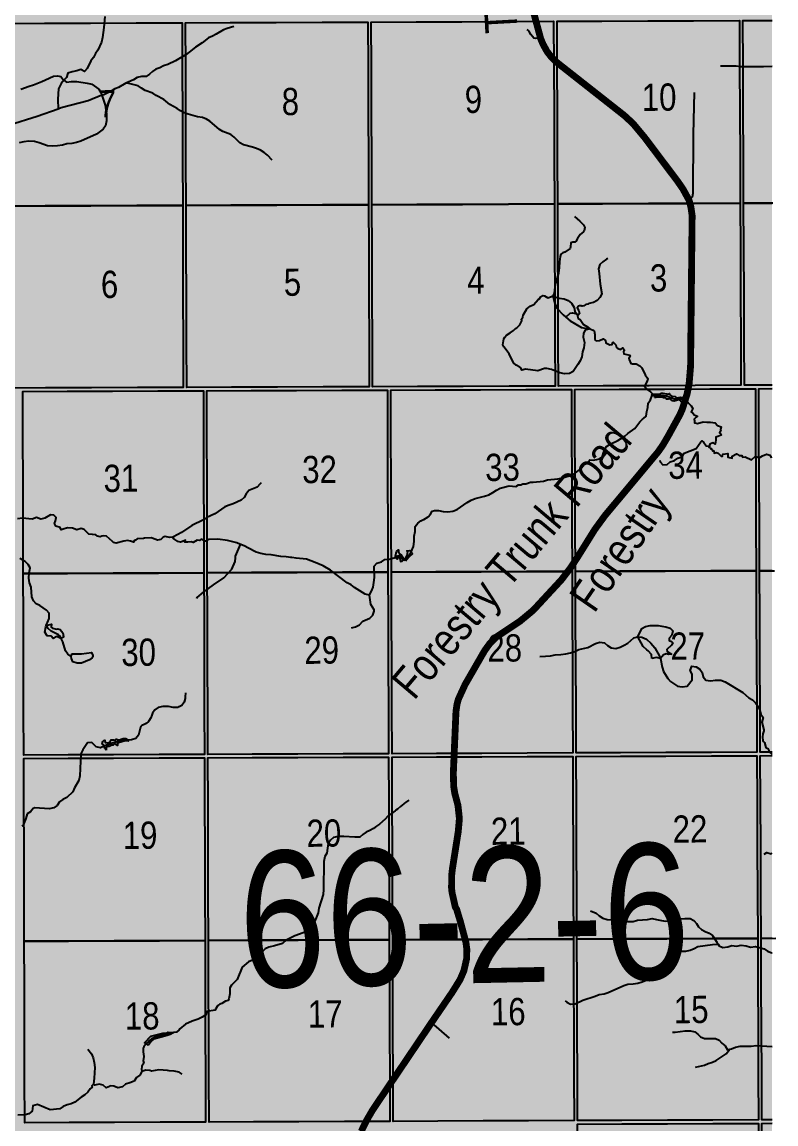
# Model space of a CAD drawing. Extents: x 399452 to 415540, y 6060435 to 6067869.
# Drawn here: x 410560.4 to 410781.2, y 6062870.9 to 6063193.7 of the extents above; entities that cross this region are included whole.
import ezdxf
from ezdxf.enums import TextEntityAlignment as Align

# ---------------------------------------------------------------- set-up
doc = ezdxf.new("R2010")
doc.units = 0
doc.header["$LTSCALE"] = 5
doc.linetypes.add('DASHED2', pattern=[9.525, 6.35, -3.175])
for name, color, linetype in [('33', 20, 'Continuous'), ('Quarters', 8, 'Continuous'), ('RoadSeg', 57, 'DASHED2'), ('ROUTE-MAP-ROUTE', 90, 'Continuous'), ('T-WATER', 160, 'Continuous')]:
    doc.layers.add(name, color=color, linetype=linetype)
doc.layers.add('ROUTE-MAP-BACKGROUND-H', color=7, linetype='Continuous', true_color=0xf0ebff)
doc.styles.add('120', font='ARIALN.TTF', dxfattribs={"height": 13})
doc.styles.add('80', font='ARIALN.TTF', dxfattribs={"height": 10})

msp = doc.modelspace()

# ---------------------------------------------------------------- hatches: boundary and pattern name
at = {"layer": 'ROUTE-MAP-BACKGROUND-H'}
h = msp.add_hatch(color=256, dxfattribs=at)
h.dxf.hatch_style = 1
h.paths.add_polyline_path([(410779.995, 6062481.762), (410779.995, 6063736.327), (409587.427, 6063736.085), (409587.427, 6062481.762)])

# ---------------------------------------------------------------- linework, layer by layer
at = {"layer": 'Quarters', "flags": 128}
for points in [[(410716.26, 6063140.365), (410702.822, 6063140.313), (410689.383, 6063140.26), (410675.944, 6063140.208), (410662.84, 6063140.158), (410662.793, 6063153.536), (410662.745, 6063166.914), (410662.698, 6063180.291), (410662.651, 6063193.669), (410675.75, 6063193.72), (410689.184, 6063193.772), (410702.618, 6063193.824), (410716.052, 6063193.876), (410716.104, 6063180.498), (410716.156, 6063167.12), (410716.208, 6063153.743)], [(410770.684, 6063140.576), (410757.245, 6063140.524), (410743.807, 6063140.472), (410730.368, 6063140.42), (410717.264, 6063140.369), (410717.212, 6063153.746), (410717.16, 6063167.124), (410717.108, 6063180.502), (410717.056, 6063193.88), (410730.155, 6063193.931), (410743.589, 6063193.983), (410757.023, 6063194.035), (410770.457, 6063194.087), (410770.514, 6063180.709), (410770.57, 6063167.331), (410770.627, 6063153.954)], [(410607.412, 6063139.946), (410593.973, 6063139.895), (410580.535, 6063139.843), (410567.096, 6063139.792), (410553.991, 6063139.742), (410553.954, 6063153.12), (410553.917, 6063166.499), (410553.88, 6063179.877), (410553.842, 6063193.255), (410566.942, 6063193.305), (410580.376, 6063193.356), (410593.81, 6063193.407), (410607.244, 6063193.458), (410607.286, 6063180.08), (410607.328, 6063166.702), (410607.37, 6063153.324)], [(410661.836, 6063140.154), (410648.398, 6063140.103), (410634.959, 6063140.051), (410621.52, 6063140), (410608.416, 6063139.95), (410608.373, 6063153.328), (410608.331, 6063166.706), (410608.289, 6063180.084), (410608.247, 6063193.462), (410621.346, 6063193.512), (410634.78, 6063193.563), (410648.214, 6063193.614), (410661.648, 6063193.666), (410661.695, 6063180.288), (410661.742, 6063166.91), (410661.789, 6063153.532)], [(410607.412, 6063139.946), (410607.455, 6063126.568), (410607.497, 6063113.19), (410607.539, 6063099.905), (410607.581, 6063086.62), (410594.137, 6063086.569), (410580.693, 6063086.518), (410567.249, 6063086.466), (410554.14, 6063086.416), (410554.103, 6063099.701), (410554.066, 6063112.986), (410554.028, 6063126.364), (410553.991, 6063139.742), (410567.096, 6063139.792), (410580.535, 6063139.843), (410593.973, 6063139.895)], [(410661.836, 6063140.154), (410661.884, 6063126.776), (410661.931, 6063113.398), (410661.978, 6063100.113), (410662.025, 6063086.829), (410648.581, 6063086.777), (410635.137, 6063086.726), (410621.694, 6063086.674), (410608.584, 6063086.624), (410608.542, 6063099.909), (410608.5, 6063113.194), (410608.458, 6063126.572), (410608.416, 6063139.95), (410621.52, 6063140), (410634.959, 6063140.051), (410648.398, 6063140.103)], [(410716.26, 6063140.365), (410716.313, 6063126.987), (410716.365, 6063113.609), (410716.417, 6063100.325), (410716.468, 6063087.04), (410703.025, 6063086.988), (410689.581, 6063086.936), (410676.138, 6063086.884), (410663.029, 6063086.833), (410662.981, 6063100.117), (410662.934, 6063113.402), (410662.887, 6063126.78), (410662.84, 6063140.158), (410675.944, 6063140.208), (410689.383, 6063140.26), (410702.822, 6063140.313)], [(410770.684, 6063140.576), (410770.741, 6063127.199), (410770.798, 6063113.821), (410770.855, 6063100.537), (410770.911, 6063087.252), (410757.468, 6063087.2), (410744.024, 6063087.148), (410730.581, 6063087.095), (410717.472, 6063087.044), (410717.42, 6063100.329), (410717.368, 6063113.613), (410717.316, 6063126.991), (410717.264, 6063140.369), (410730.368, 6063140.42), (410743.807, 6063140.472), (410757.245, 6063140.524)], [(410613.63, 6063032.322), (410600.32, 6063032.272), (410587.011, 6063032.222), (410573.701, 6063032.172), (410560.727, 6063032.123), (410560.69, 6063045.502), (410560.653, 6063058.88), (410560.617, 6063072.165), (410560.581, 6063085.45), (410573.551, 6063085.498), (410586.855, 6063085.548), (410600.16, 6063085.598), (410613.464, 6063085.648), (410613.505, 6063072.363), (410613.546, 6063059.078), (410613.588, 6063045.7)], [(410667.536, 6063032.525), (410654.226, 6063032.475), (410640.917, 6063032.425), (410627.608, 6063032.375), (410614.633, 6063032.326), (410614.591, 6063045.704), (410614.55, 6063059.082), (410614.509, 6063072.367), (410614.468, 6063085.652), (410627.437, 6063085.7), (410640.742, 6063085.75), (410654.046, 6063085.8), (410667.35, 6063085.85), (410667.397, 6063072.565), (410667.443, 6063059.281), (410667.489, 6063045.903)], [(410721.44, 6063032.731), (410708.131, 6063032.68), (410694.822, 6063032.629), (410681.513, 6063032.578), (410668.539, 6063032.529), (410668.493, 6063045.907), (410668.446, 6063059.285), (410668.4, 6063072.569), (410668.354, 6063085.854), (410681.323, 6063085.903), (410694.628, 6063085.954), (410707.932, 6063086.005), (410721.236, 6063086.055), (410721.286, 6063072.771), (410721.337, 6063059.487), (410721.389, 6063046.109)], [(410775.343, 6063032.937), (410762.035, 6063032.886), (410748.726, 6063032.835), (410735.417, 6063032.785), (410722.443, 6063032.735), (410722.392, 6063046.113), (410722.341, 6063059.49), (410722.29, 6063072.775), (410722.239, 6063086.059), (410735.209, 6063086.109), (410748.513, 6063086.16), (410761.817, 6063086.21), (410775.12, 6063086.261), (410775.176, 6063072.977), (410775.231, 6063059.693), (410775.287, 6063046.315)], [(410667.536, 6063032.525), (410667.582, 6063019.146), (410667.628, 6063005.768), (410667.674, 6062992.39), (410667.72, 6062979.346), (410654.406, 6062979.296), (410641.092, 6062979.246), (410627.777, 6062979.195), (410614.798, 6062979.147), (410614.757, 6062992.191), (410614.716, 6063005.569), (410614.674, 6063018.948), (410614.633, 6063032.326), (410627.608, 6063032.375), (410640.917, 6063032.425), (410654.226, 6063032.475)], [(410721.44, 6063032.731), (410721.491, 6063019.353), (410721.542, 6063005.974), (410721.593, 6062992.596), (410721.643, 6062979.552), (410708.33, 6062979.501), (410695.016, 6062979.45), (410681.702, 6062979.399), (410668.723, 6062979.349), (410668.678, 6062992.393), (410668.632, 6063005.772), (410668.585, 6063019.15), (410668.539, 6063032.529), (410681.513, 6063032.578), (410694.822, 6063032.629), (410708.131, 6063032.68)], [(410775.343, 6063032.937), (410775.4, 6063019.559), (410775.456, 6063006.18), (410775.512, 6062992.802), (410775.567, 6062979.758), (410762.253, 6062979.707), (410748.94, 6062979.656), (410735.626, 6062979.605), (410722.647, 6062979.556), (410722.597, 6062992.6), (410722.546, 6063005.978), (410722.494, 6063019.356), (410722.443, 6063032.735), (410735.417, 6063032.785), (410748.726, 6063032.835), (410762.035, 6063032.886)], [(410613.63, 6063032.322), (410613.671, 6063018.944), (410613.712, 6063005.565), (410613.754, 6062992.187), (410613.794, 6062979.143), (410600.48, 6062979.093), (410587.166, 6062979.043), (410573.852, 6062978.993), (410560.872, 6062978.944), (410560.836, 6062991.988), (410560.8, 6063005.366), (410560.763, 6063018.745), (410560.727, 6063032.123), (410573.701, 6063032.172), (410587.011, 6063032.222), (410600.32, 6063032.272)], [(410613.964, 6062924.626), (410600.645, 6062924.575), (410587.326, 6062924.525), (410574.007, 6062924.475), (410561.022, 6062924.426), (410560.985, 6062937.805), (410560.949, 6062951.183), (410560.912, 6062964.562), (410560.875, 6062977.94), (410573.855, 6062977.989), (410587.169, 6062978.039), (410600.483, 6062978.089), (410613.797, 6062978.139), (410613.839, 6062964.761), (410613.881, 6062951.383), (410613.922, 6062938.004)], [(410667.909, 6062924.829), (410654.59, 6062924.779), (410641.271, 6062924.728), (410627.952, 6062924.678), (410614.967, 6062924.629), (410614.926, 6062938.008), (410614.884, 6062951.386), (410614.843, 6062964.765), (410614.801, 6062978.143), (410627.781, 6062978.192), (410641.095, 6062978.242), (410654.409, 6062978.292), (410667.723, 6062978.342), (410667.769, 6062964.964), (410667.816, 6062951.586), (410667.862, 6062938.207)], [(410721.853, 6062925.035), (410708.534, 6062924.984), (410695.215, 6062924.933), (410681.896, 6062924.882), (410668.912, 6062924.832), (410668.866, 6062938.211), (410668.819, 6062951.589), (410668.773, 6062964.968), (410668.726, 6062978.346), (410681.706, 6062978.396), (410695.02, 6062978.447), (410708.334, 6062978.498), (410721.647, 6062978.548), (410721.699, 6062965.17), (410721.75, 6062951.792), (410721.801, 6062938.413)], [(410775.796, 6062925.241), (410762.478, 6062925.19), (410749.159, 6062925.139), (410735.84, 6062925.088), (410722.856, 6062925.039), (410722.805, 6062938.417), (410722.753, 6062951.796), (410722.702, 6062965.174), (410722.651, 6062978.552), (410735.63, 6062978.602), (410748.944, 6062978.653), (410762.257, 6062978.704), (410775.571, 6062978.755), (410775.627, 6062965.376), (410775.684, 6062951.998), (410775.74, 6062938.619)], [(410613.964, 6062924.626), (410614.006, 6062911.247), (410614.047, 6062897.869), (410614.089, 6062884.49), (410614.13, 6062871.446), (410600.806, 6062871.396), (410587.482, 6062871.346), (410574.158, 6062871.295), (410561.169, 6062871.246), (410561.133, 6062884.29), (410561.096, 6062897.669), (410561.059, 6062911.048), (410561.022, 6062924.426), (410574.007, 6062924.475), (410587.326, 6062924.525), (410600.645, 6062924.575)], [(410667.909, 6062924.829), (410667.955, 6062911.45), (410668.002, 6062898.072), (410668.048, 6062884.693), (410668.094, 6062871.65), (410654.77, 6062871.599), (410641.446, 6062871.549), (410628.122, 6062871.499), (410615.133, 6062871.45), (410615.092, 6062884.494), (410615.051, 6062897.872), (410615.009, 6062911.251), (410614.967, 6062924.629), (410627.952, 6062924.678), (410641.271, 6062924.728), (410654.59, 6062924.779)], [(410721.853, 6062925.035), (410721.904, 6062911.656), (410721.956, 6062898.278), (410722.007, 6062884.9), (410722.057, 6062871.856), (410708.734, 6062871.805), (410695.41, 6062871.754), (410682.086, 6062871.703), (410669.097, 6062871.653), (410669.052, 6062884.697), (410669.005, 6062898.076), (410668.959, 6062911.454), (410668.912, 6062924.832), (410681.896, 6062924.882), (410695.215, 6062924.933), (410708.534, 6062924.984)], [(410775.796, 6062925.241), (410775.853, 6062911.863), (410775.909, 6062898.484), (410775.966, 6062885.106), (410776.021, 6062872.062), (410762.697, 6062872.011), (410749.374, 6062871.96), (410736.05, 6062871.909), (410723.061, 6062871.859), (410723.011, 6062884.903), (410722.959, 6062898.282), (410722.908, 6062911.66), (410722.856, 6062925.039), (410735.84, 6062925.088), (410749.159, 6062925.139), (410762.478, 6062925.19)], [(410776.251, 6062817.545), (410762.922, 6062817.494), (410749.594, 6062817.443), (410736.265, 6062817.392), (410723.271, 6062817.342), (410723.219, 6062830.721), (410723.168, 6062844.099), (410723.116, 6062857.478), (410723.065, 6062870.856), (410736.054, 6062870.906), (410749.378, 6062870.957), (410762.701, 6062871.008), (410776.025, 6062871.059), (410776.081, 6062857.68), (410776.138, 6062844.302), (410776.194, 6062830.923)]]:
    msp.add_lwpolyline(points, close=True, dxfattribs=at)
for points in [[(410780.242, 6063140.613), (410771.688, 6063140.58), (410771.631, 6063153.958), (410771.574, 6063167.335), (410771.517, 6063180.713), (410771.46, 6063194.091), (410779.995, 6063194.124)], [(410779.995, 6063087.288), (410771.915, 6063087.256), (410771.858, 6063100.541), (410771.801, 6063113.825), (410771.744, 6063127.202), (410771.688, 6063140.58), (410779.995, 6063140.612)], [(410779.995, 6063032.955), (410776.347, 6063032.941), (410776.291, 6063046.319), (410776.235, 6063059.697), (410776.179, 6063072.981), (410776.124, 6063086.265), (410779.995, 6063086.28)], [(410779.995, 6062979.775), (410776.57, 6062979.762), (410776.515, 6062992.806), (410776.459, 6063006.184), (410776.403, 6063019.563), (410776.347, 6063032.941), (410780.697, 6063032.958)], [(410779.995, 6062925.257), (410776.8, 6062925.245), (410776.743, 6062938.623), (410776.687, 6062952.002), (410776.631, 6062965.38), (410776.574, 6062978.759), (410779.995, 6062978.772)], [(410779.995, 6062872.077), (410777.024, 6062872.066), (410776.969, 6062885.11), (410776.913, 6062898.488), (410776.856, 6062911.867), (410776.8, 6062925.245), (410781.151, 6062925.262)], [(410779.995, 6062817.559), (410777.254, 6062817.549), (410777.198, 6062830.927), (410777.141, 6062844.306), (410777.085, 6062857.684), (410777.028, 6062871.062), (410779.995, 6062871.074)]]:
    msp.add_lwpolyline(points, dxfattribs=at)
at = {"layer": 'RoadSeg'}
msp.add_line((410685.56, 6062896.041), (410680.271, 6062900.62), dxfattribs=at)
at = {"layer": 'RoadSeg', "flags": 128}
for points in [[(410750.331, 6062481.762), (410748.736, 6062483.684), (410746.015, 6062486.454), (410744.121, 6062487.91), (410738.083, 6062491.807), (410736.594, 6062493.006), (410734.925, 6062494.834), (410733.482, 6062496.965), (410732.366, 6062499.37), (410731.608, 6062502.181), (410731.017, 6062506.494), (410729.889, 6062517.248), (410729.742, 6062533.513), (410728.903, 6062540.115), (410726.49, 6062562.752), (410723.924, 6062586.384), (410722.812, 6062591.716), (410721.513, 6062594.882), (410719.82, 6062597.84), (410715.774, 6062603.509), (410696.845, 6062630.019), (410694.352, 6062633.027), (410692.582, 6062634.885), (410690.24, 6062637.064), (410688.653, 6062638.162), (410687.261, 6062639.496), (410684.894, 6062641.275), (410661.236, 6062660.232), (410659.365, 6062662.188), (410658.473, 6062663.433), (410657.195, 6062665.635), (410656.459, 6062667.382), (410653.056, 6062674.096), (410651.032, 6062678.511), (410648.707, 6062683.019), (410644.73, 6062691.684), (410643.862, 6062694.926), (410643.638, 6062697.649), (410643.936, 6062700.815), (410644.803, 6062703.861), (410646.049, 6062706.283), (410650.152, 6062711.96), (410655.84, 6062719.799), (410656.352, 6062720.775), (410657.042, 6062722.719), (410657.334, 6062724.655), (410657.301, 6062727.748), (410656.753, 6062730.065), (410655.742, 6062732.239), (410652.494, 6062737.892), (410651.507, 6062740.499), (410651.129, 6062742.62), (410651.088, 6062744.549), (410651.467, 6062747.052), (410651.872, 6062748.324), (410653.309, 6062751.15), (410659.167, 6062758.826), (410659.421, 6062759.364), (410662.502, 6062763.089), (410664.044, 6062765.481), (410665.49, 6062768.341), (410665.981, 6062770.315), (410666.227, 6062772.815), (410666.121, 6062774.643), (410665.675, 6062776.863), (410664.891, 6062779.275), (410661.668, 6062786.859), (410660.561, 6062790.396), (410659.469, 6062796.362), (410656.73, 6062815.569), (410656.657, 6062819.028), (410657.144, 6062825.793), (410657.217, 6062830.187), (410656.477, 6062852.398), (410656.65, 6062856.76), (410657.285, 6062861.332), (410657.931, 6062863.808), (410659.754, 6062868.838), (410661.283, 6062871.999), (410663.081, 6062875.098), (410673.014, 6062889.845), (410680.271, 6062900.62), (410686.402, 6062909.601), (410688.686, 6062913.277), (410689.827, 6062915.93), (410690.618, 6062919.407), (410690.691, 6062922.237), (410690.414, 6062924.294), (410688.823, 6062930.25), (410687.713, 6062933.919), (410687.298, 6062934.642), (410686.342, 6062938.914), (410686.215, 6062940.176), (410686.238, 6062943.803), (410686.461, 6062945.805), (410688.16, 6062956.622), (410688.51, 6062960.522), (410688.095, 6062964.373), (410687.154, 6062967.946), (410686.846, 6062969.87), (410686.729, 6062973.794), (410687.507, 6062991.944), (410687.796, 6062993.98), (410688.197, 6062995.486), (410690.168, 6062999.787), (410695.911, 6063009.758), (410697.431, 6063011.854), (410699.287, 6063013.724), (410706.308, 6063018.399), (410710.166, 6063021.609), (410718.362, 6063030.468), (410721.081, 6063034.02), (410723.111, 6063037.124), (410728.195, 6063045.285), (410731.137, 6063049.307), (410746.677, 6063067.939), (410748.098, 6063069.966), (410749.639, 6063072.594), (410753.099, 6063078.89), (410753.797, 6063080.469), (410755.199, 6063084.958), (410755.8, 6063087.965), (410756.224, 6063093.032), (410756.679, 6063137.229), (410756.327, 6063139.684), (410755.785, 6063141.735), (410754.018, 6063144.991), (410752.438, 6063147.287), (410742.816, 6063160.058), (410739.299, 6063164.276), (410736.754, 6063166.617), (410716.99, 6063182.167), (410715.427, 6063183.697), (410714.161, 6063185.334), (410712.949, 6063187.538), (410712.318, 6063189.055), (410710.367, 6063196.267), (410707.384, 6063209.779), (410707.039, 6063213.465), (410705.842, 6063243.053), (410703.946, 6063288.298), (410703.278, 6063293.109), (410702.521, 6063295.821), (410701.14, 6063299.718), (410699.02, 6063303.965), (410697.06, 6063306.951), (410690.491, 6063315.396), (410688.977, 6063317.726), (410687.829, 6063320.064), (410686.943, 6063322.607), (410678.134, 6063353.43), (410677.646, 6063356.049), (410674.998, 6063395.954), (410674.486, 6063399.636), (410674.007, 6063401.822), (410672.87, 6063405.225), (410671.404, 6063408.455), (410667.256, 6063415.72), (410665.659, 6063418.847), (410664.278, 6063422.744), (410663.983, 6063424.102), (410663.625, 6063426.822), (410662.552, 6063444.401), (410662.527, 6063448.693), (410663.15, 6063453.797), (410666.714, 6063472.34), (410666.846, 6063474.201), (410666.97, 6063475.939), (410666.66, 6063479.526), (410665.723, 6063482.933), (410664.882, 6063484.912), (410659.38, 6063494.843), (410657.915, 6063497.973), (410657.294, 6063500.588), (410657.231, 6063501.951), (410657.388, 6063503.984), (410658.334, 6063507.997), (410664.851, 6063530.064), (410666.041, 6063533.516), (410667.149, 6063536.169), (410676.64, 6063556.102), (410677.612, 6063558.885), (410678.331, 6063562.593), (410678.636, 6063567.025), (410678.415, 6063575.838), (410677.926, 6063620.614), (410677.604, 6063634.15), (410677.093, 6063637.832), (410675.022, 6063646.007), (410668.713, 6063670.362), (410665.197, 6063682.332), (410655.566, 6063712.638), (410653.97, 6063718.86), (410649.975, 6063736.3)], [(410712.318, 6063189.055), (410710.726, 6063188.821), (410710.257, 6063188.978), (410709.335, 6063190.056), (410708.781, 6063191.076), (410708.273, 6063191.497)], [(410755.785, 6063141.735), (410756.667, 6063142.486), (410756.878, 6063143.522), (410757.007, 6063160.86), (410757.393, 6063180.2), (410757.57, 6063181.269), (410757.827, 6063181.674), (410758.256, 6063181.849), (410759.057, 6063181.766), (410763.834, 6063180.87), (410769.458, 6063180.824), (410770.726, 6063180.651), (410777.549, 6063180.597), (410780.073, 6063180.691)]]:
    msp.add_lwpolyline(points, dxfattribs=at)
at = {"layer": 'ROUTE-MAP-ROUTE', "linetype": 'ByBlock', "const_width": 1.999, "flags": 128}
msp.add_lwpolyline([(410710.318, 6063195.971), (410712.267, 6063188.762), (410712.898, 6063187.245), (410714.108, 6063185.043), (410715.374, 6063183.407), (410716.936, 6063181.877), (410736.689, 6063166.332), (410739.234, 6063163.992), (410742.749, 6063159.776), (410752.365, 6063147.009), (410753.944, 6063144.715), (410755.71, 6063141.459), (410756.252, 6063139.409), (410756.603, 6063136.955), (410756.145, 6063092.778), (410755.72, 6063087.714), (410755.119, 6063084.708), (410753.717, 6063080.221), (410753.019, 6063078.643), (410749.561, 6063072.35), (410748.021, 6063069.723), (410746.6, 6063067.698), (410731.065, 6063049.076), (410728.124, 6063045.055), (410723.042, 6063036.899), (410721.012, 6063033.796), (410718.294, 6063030.246), (410710.101, 6063021.391), (410706.245, 6063018.183), (410699.226, 6063013.511), (410697.371, 6063011.642), (410695.852, 6063009.548), (410690.11, 6062999.581), (410688.139, 6062995.282), (410687.739, 6062993.777), (410687.45, 6062991.742), (410686.671, 6062973.6), (410686.787, 6062969.678), (410687.094, 6062967.755), (410688.035, 6062964.184), (410688.449, 6062960.334), (410688.1, 6062956.436), (410686.401, 6062945.624), (410686.177, 6062943.623), (410686.154, 6062939.998), (410686.281, 6062938.737), (410687.236, 6062934.467), (410687.651, 6062933.743), (410688.759, 6062930.076), (410690.349, 6062924.123), (410690.626, 6062922.067), (410690.553, 6062919.238), (410689.762, 6062915.762), (410688.621, 6062913.111), (410686.338, 6062909.437), (410680.209, 6062900.46), (410672.954, 6062889.691), (410663.024, 6062874.951), (410661.227, 6062871.853), (410659.698, 6062868.695)], dxfattribs=at)
at = {"layer": 'T-WATER'}
for p, q in [((410744.926, 6063084.381), (410745.381, 6063084.476)), ((410754.028, 6063083.057), (410754.13, 6063083.025)), ((410754.13, 6063083.025), (410754.774, 6063082.575)), ((410673.234, 6063036.897), (410674.308, 6063038.518))]:
    msp.add_line(p, q, dxfattribs=at)
at = {"layer": 'T-WATER', "flags": 128}
for points in [[(410584.649, 6063195.242), (410584.363, 6063192.107), (410583.947, 6063189.133), (410583.646, 6063187.745), (410582.56, 6063185.393), (410581.869, 6063184.407), (410581.277, 6063183.289), (410580.551, 6063182.334), (410579.449, 6063180.095), (410578.651, 6063179.195), (410577.557, 6063179.721), (410576.459, 6063179.339), (410575.046, 6063179.121), (410573.783, 6063178.718), (410573.345, 6063177.46), (410572.651, 6063176.599)], [(410622.386, 6063192.331), (410620.464, 6063191.812), (410619.357, 6063191.395), (410617.267, 6063190.104), (410616.142, 6063189.539), (410614.983, 6063189.08), (410613.155, 6063187.612), (410611.169, 6063186.286), (410609.295, 6063184.883), (410608.429, 6063184.14), (410605.338, 6063182.268), (410603.047, 6063181.274), (410601.816, 6063180.823), (410600.771, 6063180.262), (410599.563, 6063179.834), (410598.559, 6063179.16), (410597.687, 6063178.378), (410596.719, 6063177.693), (410595.38, 6063177.731), (410594.077, 6063177.387), (410593, 6063176.758), (410590.811, 6063175.76)], [(410560.008, 6063174.004), (410562.484, 6063174.882), (410563.75, 6063175.265), (410566.168, 6063176.201), (410567.239, 6063176.782), (410569.555, 6063177.827), (410570.733, 6063177.908), (410571.731, 6063177.709), (410572.322, 6063176.925), (410572.651, 6063176.599), (410573.418, 6063176.016), (410574.808, 6063176.272), (410576.463, 6063176.217), (410579.489, 6063175.804), (410580.394, 6063175.565), (410580.849, 6063175.445), (410582.82, 6063174.042), (410583.443, 6063172.983), (410583.737, 6063172.207), (410584.703, 6063169.289), (410585.08, 6063166.641), (410585.113, 6063166.406), (410585.064, 6063164.748), (410584.856, 6063163.223), (410584.126, 6063162.272), (410582.22, 6063160.84), (410581.1, 6063160.285), (410580.44, 6063160.005), (410577.609, 6063158.805), (410576.359, 6063158.383), (410574.997, 6063158.08), (410573.484, 6063157.949), (410572.217, 6063157.58), (410570.752, 6063157.395), (410569.271, 6063157.322), (410567.836, 6063157.387), (410565.34, 6063158.322), (410564.01, 6063158.69), (410562.377, 6063158.783), (410560.886, 6063158.599), (410559.575, 6063158.273)], [(410572.651, 6063176.599), (410571.849, 6063175.646), (410571.029, 6063174.055), (410570.822, 6063171.085), (410570.913, 6063168.191)], [(410590.811, 6063175.76), (410588.662, 6063174.504), (410587.554, 6063174.059), (410586.518, 6063173.403), (410584.301, 6063172.319), (410583.737, 6063172.207)], [(410633.595, 6063153.189), (410632.222, 6063154.699), (410631.267, 6063155.449), (410630.185, 6063156.087), (410629.007, 6063156.599), (410627.822, 6063156.99), (410625.257, 6063157.68), (410624.138, 6063158.236), (410622.498, 6063159.966), (410621.533, 6063160.697), (410619.141, 6063161.575), (410618.162, 6063162.221), (410615.391, 6063164.583), (410614.378, 6063165.218), (410613.21, 6063165.663), (410611.768, 6063165.934), (410609.054, 6063166.673), (410607.81, 6063167.118), (410606.756, 6063167.623), (410605.764, 6063168.352), (410603.676, 6063169.507), (410601.882, 6063170.968), (410599.65, 6063172.115), (410598.674, 6063172.816), (410596.431, 6063173.648), (410595.34, 6063174.251), (410594.362, 6063174.948), (410591.688, 6063175.69), (410590.811, 6063175.76)], [(410583.737, 6063172.207), (410579.761, 6063170.604), (410571.856, 6063168.528), (410570.913, 6063168.191)], [(410570.913, 6063168.191), (410564.757, 6063165.992), (410556.704, 6063163.435), (410552.603, 6063161.917), (410551.528, 6063160.145), (410551.568, 6063158.239), (410551.225, 6063155.019)], [(410722.186, 6063136.677), (410723.701, 6063135.382), (410724.804, 6063134.224), (410725.223, 6063133.492), (410725.016, 6063132.551), (410724.757, 6063132.224), (410723.783, 6063131.402), (410723.076, 6063130.296), (410722.582, 6063129.377), (410722.387, 6063129.204), (410721.629, 6063129.166), (410721.112, 6063128.981), (410721.015, 6063127.796), (410720.871, 6063127.346), (410719.295, 6063126.207), (410718.721, 6063126.016), (410718.179, 6063125.665), (410717.968, 6063124.994), (410717.799, 6063123.435), (410717.712, 6063121.709), (410717.468, 6063120.12), (410717.021, 6063118.483), (410716.504, 6063116.849), (410716.198, 6063114.287), (410715.778, 6063113.477)], [(410731.934, 6063124.374), (410731.489, 6063124.171), (410730.489, 6063123.462), (410729.587, 6063122.69), (410729.2, 6063121.408), (410729.418, 6063119.991), (410729.644, 6063116.868), (410730.161, 6063114.093), (410729.61, 6063112.954), (410728.751, 6063112.102), (410727.712, 6063111.478), (410726.33, 6063111.259), (410726.049, 6063110.987), (410725.474, 6063110.934), (410724.848, 6063110.508), (410724.437, 6063110.433), (410724.101, 6063110.628), (410723.999, 6063110.521), (410723.597, 6063110.538), (410723.301, 6063110.437), (410722.98, 6063109.911), (410723.423, 6063109.076), (410723.629, 6063108.251), (410723.324, 6063107.926), (410722.96, 6063108.034)], [(410715.778, 6063113.477), (410716.383, 6063111.245), (410717.011, 6063109.814), (410718.844, 6063107.912), (410719.646, 6063107.201)], [(410722.96, 6063108.034), (410722.509, 6063108.217), (410721.695, 6063108.423), (410721.444, 6063108.418), (410720.803, 6063108.321), (410719.646, 6063107.201)], [(410719.646, 6063107.201), (410720.874, 6063106.113), (410724.25, 6063104.194), (410726.683, 6063103.807)], [(410726.683, 6063103.807), (410727.652, 6063103.411), (410727.942, 6063103.181), (410728.106, 6063102.186), (410728.067, 6063100.824), (410728.174, 6063100.506), (410728.532, 6063100.274), (410729.51, 6063100.396), (410730.568, 6063100.897), (410731.219, 6063100.349), (410731.357, 6063099.66), (410732.524, 6063099.135), (410733.234, 6063099.219), (410733.351, 6063099.825), (410733.511, 6063099.917), (410734.221, 6063099.125), (410734.495, 6063098.305), (410734.871, 6063098.062), (410735.763, 6063097.757), (410736.299, 6063098.225), (410736.653, 6063097.676), (410736.731, 6063097.306), (410736.529, 6063097.018), (410736.607, 6063096.453), (410738.332, 6063096.1), (410738.445, 6063095.919), (410738.08, 6063095.186), (410738.119, 6063094.844), (410738.682, 6063093.689), (410739.08, 6063093.561), (410740.22, 6063093.543), (410741.321, 6063092.916), (410741.85, 6063092.358), (410742.841, 6063090.297), (410743.543, 6063089.328), (410743.611, 6063089.02), (410743.253, 6063088.094), (410742.696, 6063086.999), (410743.403, 6063086.032), (410744.402, 6063085.362), (410744.967, 6063084.775)], [(410674.308, 6063038.518), (410675.01, 6063040.034), (410675.199, 6063041.453), (410675.249, 6063043.053), (410675.516, 6063044.453), (410675.5, 6063045.923), (410676.241, 6063046.866), (410677.18, 6063047.585), (410677.759, 6063047.86), (410678.058, 6063047.933), (410679.334, 6063048.734), (410679.993, 6063049.555), (410680.468, 6063050.407), (410681.203, 6063050.578), (410682.343, 6063050.569), (410683.711, 6063050.29), (410685.108, 6063050.176), (410686.555, 6063050.426), (410687.793, 6063050.912), (410690.773, 6063052.971), (410691.89, 6063053.566), (410693.091, 6063054.056), (410695.801, 6063054.748), (410697.085, 6063055.204), (410698.235, 6063055.809), (410699.267, 6063056.5), (410700.401, 6063057.098), (410703.065, 6063057.804), (410704.98, 6063057.613), (410705.208, 6063057.705), (410705.271, 6063057.826), (410705.764, 6063058.09), (410706.399, 6063058.096), (410706.999, 6063058.424), (410707.885, 6063058.429), (410709.272, 6063058.927), (410710.07, 6063058.891), (410713.03, 6063059.127), (410714.227, 6063059.613), (410717.281, 6063059.894), (410718.685, 6063060.163), (410721.246, 6063060.963), (410722.317, 6063061.552), (410723.299, 6063062.26), (410724.205, 6063063.067), (410724.94, 6063064.029), (410726.017, 6063064.671), (410726.673, 6063065.434), (410727.666, 6063065.367), (410728.732, 6063065.501), (410729.443, 6063065.701), (410729.886, 6063066.002), (410730.404, 6063066.516), (410730.625, 6063067.461), (410730.964, 6063068.216), (410731.553, 6063069.305), (410732.585, 6063070.022), (410734.822, 6063071.133), (410736.922, 6063072.384), (410737.803, 6063073.159), (410739.826, 6063074.585), (410741.248, 6063076.536), (410742.075, 6063077.36), (410742.39, 6063077.578), (410743.148, 6063078.215), (410743.324, 6063079.602), (410743.644, 6063080.759), (410743.75, 6063082.009), (410744.441, 6063082.994), (410744.926, 6063084.381)], [(410744.967, 6063084.775), (410745.079, 6063084.582), (410745.381, 6063084.476)], [(410745.381, 6063084.476), (410745.41, 6063084.469), (410745.893, 6063084.349), (410746.322, 6063084.243), (410748.325, 6063084.314), (410749.135, 6063084.125), (410750.891, 6063083.451), (410751.371, 6063083.34), (410752.712, 6063083.284), (410753.632, 6063083.182), (410754.028, 6063083.057)], [(410754.774, 6063082.575), (410755.46, 6063082.095), (410756.286, 6063081.263), (410756.836, 6063080.447), (410756.329, 6063079.436), (410756.669, 6063079.302), (410757.22, 6063078.612), (410758.211, 6063078.23), (410757.774, 6063077.915), (410757.218, 6063077.317), (410757.325, 6063076.892), (410757.319, 6063076.239), (410757.796, 6063076.132), (410758.163, 6063076.113), (410759.867, 6063076.59), (410760.956, 6063076.473), (410761.996, 6063076.434), (410763.384, 6063076.298), (410764.054, 6063075.487), (410765.091, 6063075.057), (410764.878, 6063074.231), (410765.013, 6063073.89), (410764.601, 6063073.294), (410765.055, 6063073.019), (410765.134, 6063072.602), (410764.124, 6063072.217), (410763.554, 6063072.096), (410763.518, 6063071.145), (410763.358, 6063069.979), (410762.67, 6063070.412), (410761.789, 6063069.992), (410761.564, 6063069.41)], [(410747.174, 6063065.304), (410747.287, 6063064.869), (410748.034, 6063063.948), (410749.301, 6063064.086), (410750.205, 6063064.851), (410751.43, 6063065.264), (410752.404, 6063065.901), (410753.588, 6063066.349), (410754.26, 6063067.332), (410757.772, 6063068.761), (410759.135, 6063070.713), (410759.464, 6063070.946), (410760.062, 6063070.463), (410760.708, 6063069.493), (410761.564, 6063069.41)], [(410761.564, 6063069.41), (410761.458, 6063069.136), (410761.902, 6063069.134), (410762.009, 6063068.703), (410762.46, 6063068.482), (410762.558, 6063068.033), (410762.96, 6063068.074), (410763.042, 6063067.383), (410763.629, 6063067.543), (410764.246, 6063067.349), (410765.133, 6063066.479), (410765.458, 6063066.499), (410765.64, 6063067.079), (410767.054, 6063067.306), (410767.044, 6063066.242), (410768.311, 6063065.94), (410768.316, 6063066.52), (410769.6, 6063067.225), (410769.754, 6063067.051), (410770.383, 6063066.686), (410771.128, 6063066.727), (410771.35, 6063066.235), (410772.127, 6063066.274), (410773.969, 6063065.431), (410775.151, 6063066.545), (410776.265, 6063065.997), (410777.216, 6063066.621), (410778.415, 6063067.08), (410779.451, 6063066.777), (410779.459, 6063066.573), (410779.692, 6063066.231), (410779.995, 6063066.261)], [(410630.389, 6063058.648), (410629.966, 6063058.303), (410629.181, 6063057.406), (410626.835, 6063056.393), (410626.51, 6063056.067)], [(410626.51, 6063056.067), (410626.053, 6063055.512), (410625.438, 6063054.407), (410624.571, 6063053.572), (410622.233, 6063052.574), (410620.987, 6063052.186), (410619.784, 6063051.693), (410616.814, 6063049.606), (410614.484, 6063048.502), (410613.477, 6063047.846), (410610.056, 6063046.224), (410607.071, 6063044.135), (410605.963, 6063043.573), (410604.575, 6063042.743)], [(410604.575, 6063042.743), (410603.589, 6063042.685), (410602.268, 6063042.982), (410601.676, 6063042.774), (410600.969, 6063042.093), (410600.021, 6063041.854), (410598.506, 6063042.51), (410598.163, 6063042.574), (410596.264, 6063042.475), (410595.933, 6063042.371), (410594.061, 6063042.284), (410593.603, 6063041.898), (410593.282, 6063041.757), (410593.039, 6063041.262), (410592.09, 6063041.635), (410591.298, 6063041.759), (410590.191, 6063041.617), (410587.927, 6063041.027), (410587.12, 6063041.171), (410586.823, 6063041.497), (410585.1, 6063043.053), (410584.297, 6063043.204), (410583.69, 6063043.065), (410583.27, 6063042.901), (410582.437, 6063043.093), (410581.969, 6063043.488), (410580.968, 6063043.512), (410579.91, 6063043.679), (410578.572, 6063045.031), (410577.653, 6063045.346), (410576.399, 6063044.946), (410575.139, 6063045.434), (410573.68, 6063045.517), (410572.457, 6063045.076), (410571.825, 6063044.957), (410571.542, 6063045.562), (410570.227, 6063045.96), (410569.878, 6063046.752), (410570.176, 6063047.558), (410570.325, 6063048.487), (410569.721, 6063049.169), (410568.658, 6063049.279), (410567.038, 6063048.359), (410565.85, 6063048.087), (410564.616, 6063048.487), (410563.374, 6063048.084), (410560.471, 6063048.289), (410559, 6063048.114)], [(410624.301, 6063040.641), (410623.233, 6063041.066), (410620.514, 6063041.755), (410617.725, 6063042.216), (410615.097, 6063042.099), (410614.232, 6063041.573), (410613.96, 6063041.561), (410612.783, 6063042.158), (410612.439, 6063041.778), (410611.642, 6063041.898), (410610.529, 6063041.249), (410609.867, 6063041.393), (410608.912, 6063041.31), (410608.018, 6063041.331), (410608.079, 6063041.707), (410608.217, 6063041.91), (410607.318, 6063041.475), (410606.743, 6063041.286), (410605.963, 6063041.525), (410604.862, 6063042.237), (410604.575, 6063042.743)], [(410622.853, 6063036.729), (410622.868, 6063036.996), (410622.878, 6063037.157), (410624.301, 6063040.641)], [(410639.346, 6063036.782), (410639.079, 6063036.823), (410637.758, 6063037.029), (410636.163, 6063037.103), (410633.294, 6063037.602), (410631.737, 6063037.696), (410630.304, 6063037.952), (410628.974, 6063038.332), (410626.517, 6063039.64), (410625.632, 6063040.111), (410624.452, 6063040.581), (410624.301, 6063040.641)], [(410567.505, 6063017.234), (410567.812, 6063017.737), (410568.278, 6063018.925), (410568.306, 6063020.528), (410567.501, 6063021.421), (410565.595, 6063022.749), (410564.487, 6063023.259), (410563.714, 6063024.113), (410563.254, 6063025.303), (410563.037, 6063028.106), (410562.603, 6063029.377), (410562.391, 6063030.781), (410562.503, 6063032.32), (410562.716, 6063033.759), (410562.177, 6063034.806), (410561.326, 6063035.626), (410559.711, 6063036.532), (410559.694, 6063036.542)], [(410611.528, 6063024.786), (410611.657, 6063025.103), (410613.542, 6063026.643), (410616.445, 6063028.834), (410619.491, 6063030.854), (410621.822, 6063033.405), (410622.79, 6063035.659), (410622.853, 6063036.729)], [(410662.137, 6063025.823), (410660.852, 6063026.08), (410657.712, 6063028.034), (410656.738, 6063028.784), (410655.622, 6063029.417), (410650.73, 6063033.089), (410648.562, 6063034.338), (410646.228, 6063035.367), (410643.688, 6063036.286), (410640.68, 6063036.574), (410639.418, 6063036.771), (410639.346, 6063036.782)], [(410662.127, 6063025.89), (410662.684, 6063026.938), (410663.15, 6063028.124), (410663.44, 6063029.494), (410663.565, 6063030.961), (410663.527, 6063034.274), (410664.265, 6063035.194), (410665.59, 6063035.53), (410666.585, 6063036.223), (410667.848, 6063036.307), (410669.332, 6063036.698), (410669.613, 6063036.818), (410669.761, 6063036.885)], [(410669.761, 6063036.885), (410670.448, 6063037.321), (410670.835, 6063037.361), (410671.025, 6063037.301), (410671.306, 6063037.102), (410671.441, 6063036.891)], [(410671.441, 6063036.891), (410671.534, 6063036.621), (410671.917, 6063036.26), (410672.144, 6063036.151)], [(410672.144, 6063036.151), (410672.307, 6063036.072), (410672.579, 6063036.147), (410672.844, 6063036.292), (410673.234, 6063036.897)], [(410656.826, 6063016.193), (410658.063, 6063016.544), (410659.171, 6063017.062), (410660.183, 6063018.134), (410662.221, 6063019.074), (410663.057, 6063019.947), (410663.448, 6063021.109), (410663.513, 6063021.443), (410662.554, 6063023.084), (410662.137, 6063025.823)], [(410571.831, 6063013.055), (410571.492, 6063013.74), (410571.023, 6063014.173), (410568.948, 6063015.197), (410568.027, 6063016.031), (410567.602, 6063016.712), (410567.505, 6063017.234)], [(410574.716, 6063007.839), (410573.829, 6063008.533), (410573.098, 6063009.478), (410572.349, 6063012.085), (410571.831, 6063013.055)], [(410712.038, 6063007.85), (410713.655, 6063007.878), (410715.145, 6063008.05), (410716.539, 6063008.346), (410718.148, 6063008.384), (410719.607, 6063008.594), (410720.986, 6063008.894), (410722.277, 6063009.277), (410723.377, 6063009.837), (410726.049, 6063010.464), (410728.295, 6063011.577), (410729.543, 6063012.007), (410730.904, 6063011.782), (410731.859, 6063011.025), (410732.916, 6063010.366), (410734.249, 6063010.132), (410735.523, 6063010.562), (410736.685, 6063011.106), (410737.754, 6063011.745), (410739.551, 6063013.273), (410740.736, 6063013.549)], [(410740.736, 6063013.549), (410741.908, 6063013.442), (410743.252, 6063012.856), (410744.505, 6063011.756), (410745.712, 6063010.398), (410747.046, 6063007.917), (410747.36, 6063007.266)], [(410747.36, 6063007.266), (410747.838, 6063004.69), (410748.247, 6063003.436), (410749.534, 6063001.384), (410750.281, 6063000.468), (410752.287, 6062999.111), (410753.731, 6062998.885), (410755.128, 6062999.119), (410756.584, 6063000.977), (410756.618, 6063002.601), (410756.065, 6063003.715), (410756.509, 6063004.957), (410757.78, 6063004.748), (410758.816, 6063004.097), (410759.529, 6063003.133), (410759.872, 6063001.826), (410760.613, 6063000.901), (410762.026, 6063000.677), (410763.459, 6063000.89), (410765.044, 6063000.897), (410766.234, 6063000.394), (410771.453, 6062997.265), (410772.29, 6062996.446), (410773.242, 6062995.725), (410774.316, 6062995.12), (410775.121, 6062994.246), (410775.813, 6062993.266), (410776.39, 6062992.169), (410776.734, 6062990.875), (410777.432, 6062989.918), (410777.059, 6062988.621), (410777.554, 6062986.346), (410777.595, 6062986.08), (410777.316, 6062985.178), (410777.251, 6062984.195), (410777.271, 6062983.257), (410777.509, 6062982.889), (410777.781, 6062982.593), (410778.18, 6062981.175), (410778.783, 6062980.89), (410779.095, 6062980.256), (410779.481, 6062979.736), (410779.932, 6062979.235), (410779.995, 6062979.18)], [(410608.247, 6062997.214), (410608.172, 6062995.968), (410608.15, 6062995.513), (410607.855, 6062994.402), (410607.155, 6062993.467), (410606.407, 6062993.073), (410606.203, 6062993.063), (410605.899, 6062992.872), (410604.66, 6062992.888), (410603.217, 6062993.122), (410601.627, 6062993.176), (410600.25, 6062992.88), (410599.297, 6062992.151), (410598.552, 6062991.21), (410598.353, 6062990.664), (410598.078, 6062989.807), (410597.372, 6062988.798), (410596.695, 6062988.228), (410596.161, 6062987.86), (410595.456, 6062987.571), (410595.135, 6062987.29), (410595.052, 6062987.093), (410594.453, 6062984.735), (410593.669, 6062983.826), (410592.393, 6062983.453), (410591.497, 6062983.344), (410590.008, 6062983.25), (410589.298, 6062983.146), (410587.056, 6062982.535), (410584.345, 6062981.536), (410583.328, 6062981.027), (410582.035, 6062981.383), (410580.835, 6062982.668), (410579.543, 6062982.559), (410578.129, 6062980.504), (410577.636, 6062979.312), (410577.277, 6062972.889), (410576.991, 6062971.508), (410575.767, 6062969.318), (410575.249, 6062968.141), (410573.489, 6062966.484), (410572.365, 6062965.934), (410571.371, 6062965.216), (410570.657, 6062964.206), (410569.639, 6062963.532), (410568.327, 6062963.24), (410564.101, 6062963.501), (410563.67, 6062963.31), (410562.864, 6062962.353), (410561.835, 6062961.701), (410561.53, 6062960.328), (410560.71, 6062958.381), (410560.349, 6062958.089)], [(410672.395, 6062964.812), (410672.132, 6062964.618), (410671.194, 6062963.925), (410670.354, 6062963.121), (410669.856, 6062962.756), (410669.594, 6062962.563), (410667.505, 6062961.029), (410666.757, 6062960.2), (410665.045, 6062958.697), (410664.129, 6062958.107), (410663.25, 6062957.391), (410662.238, 6062956.827), (410661.145, 6062956.352), (410660.154, 6062955.673), (410659.311, 6062954.931), (410657.81, 6062954.937), (410654.655, 6062955.095), (410652.996, 6062955.064), (410651.538, 6062954.829), (410650.707, 6062954.019), (410650.028, 6062953.024), (410649.782, 6062951.675), (410649.632, 6062950.253), (410649.015, 6062949.187), (410648.788, 6062947.742), (410648.632, 6062939.571), (410648.521, 6062938.056), (410647.32, 6062934.114), (410647.068, 6062932.696), (410645.605, 6062929.076), (410644.792, 6062928.198), (410643.855, 6062927.454), (410642.724, 6062926.897), (410640.268, 6062925.948), (410637.94, 6062924.866), (410637.281, 6062924.396), (410636.955, 6062924.084)], [(410673.652, 6062965.741), (410672.657, 6062965.005), (410672.395, 6062964.812)], [(410777.656, 6062949.905), (410778.521, 6062950.371), (410779.755, 6062950.037), (410779.995, 6062950.187)], [(410726.83, 6062933.34), (410728.486, 6062932.596), (410729.402, 6062931.835), (410730.455, 6062931.187), (410731.766, 6062930.784), (410733.291, 6062930.69), (410734.909, 6062930.703), (410737.712, 6062930.19), (410739.313, 6062930.16), (410740.617, 6062930.553), (410743.552, 6062930.773), (410744.873, 6062931.074), (410746.143, 6062930.791), (410747.191, 6062930.547), (410748.663, 6062930.333), (410751.678, 6062930.655), (410752.97, 6062930.998), (410754.484, 6062931.075), (410756.074, 6062931.043), (410757.139, 6062930.487), (410757.84, 6062929.613), (410758.453, 6062928.606), (410759.316, 6062927.824), (410760.402, 6062927.269), (410761.625, 6062926.821), (410762.524, 6062926.052), (410763.872, 6062924.104), (410764.215, 6062923.508)], [(410636.955, 6062924.084), (410636.629, 6062923.772), (410634.259, 6062923.044), (410632.676, 6062922.623), (410631.556, 6062922.184), (410630.643, 6062921.266), (410630.077, 6062920.053), (410629.062, 6062919.343), (410626.649, 6062918.367), (410624.833, 6062916.822), (410623.35, 6062913.236), (410621.676, 6062911.531), (410621.193, 6062910.767), (410621.244, 6062909.005), (410620.949, 6062907.518), (410620.706, 6062907.065), (410619.943, 6062906.806), (410618.911, 6062906.153), (410618.293, 6062905.949), (410617.679, 6062905.598), (410617.037, 6062904.555), (410616.889, 6062904.169), (410614.477, 6062903.847), (410614.22, 6062902.843), (410613.105, 6062902.121), (410611.92, 6062901.585), (410610.165, 6062901.032), (410608.208, 6062900.077), (410606.541, 6062898.766), (410606.408, 6062898.47), (410605.648, 6062897.748), (410604.84, 6062897.643)], [(410719.415, 6062906.914), (410719.876, 6062906.562), (410720.941, 6062905.962), (410722.38, 6062906.04), (410724.554, 6062907.143), (410728.231, 6062908.333), (410729.4, 6062908.799), (410730.817, 6062908.959), (410732.018, 6062909.424), (410736.56, 6062911.485), (410737.776, 6062911.869), (410739.295, 6062911.956), (410740.681, 6062912.146), (410741.985, 6062912.475), (410743.097, 6062913.014), (410743.978, 6062913.802), (410744.164, 6062914.277), (410745.639, 6062915.975), (410749.043, 6062919.072), (410750.029, 6062919.741), (410752.13, 6062920.949), (410753.22, 6062921.467), (410754.739, 6062921.467), (410756.056, 6062921.766), (410757.23, 6062922.268), (410758.258, 6062922.913), (410762.579, 6062923.442), (410764.215, 6062923.508)], [(410764.215, 6062923.508), (410764.477, 6062923.053), (410765.621, 6062922.526), (410767.014, 6062922.794), (410768.231, 6062923.153), (410769.565, 6062922.966), (410770.944, 6062923.234), (410772.412, 6062923.026), (410773.732, 6062922.695), (410775.184, 6062922.881), (410777.736, 6062922.145), (410778.711, 6062921.467), (410779.908, 6062921.059), (410779.995, 6062921.076)], [(410604.84, 6062897.643), (410603.982, 6062897.457), (410602.975, 6062897.261), (410600.44, 6062896.664), (410599.144, 6062896.232), (410598.288, 6062895.828), (410597.71, 6062895.346), (410597.324, 6062894.878), (410596.731, 6062894.413)], [(410750.807, 6062897.751), (410751.662, 6062897.799), (410754.568, 6062898.202), (410756.09, 6062898.186), (410757.399, 6062897.874), (410758.319, 6062897.23), (410759.024, 6062896.423), (410760.181, 6062895.905), (410763.475, 6062895.911), (410764.566, 6062895.399), (410765.34, 6062894.555), (410766.247, 6062893.764), (410766.976, 6062892.64), (410767.648, 6062892.814)], [(410596.731, 6062894.413), (410596.072, 6062893.492), (410595.857, 6062893.04), (410595.806, 6062891.997), (410596.055, 6062890.616), (410595.797, 6062889.36), (410595.994, 6062888.668), (410595.462, 6062887.842), (410595.38, 6062886.839), (410595.482, 6062886.275)], [(410767.648, 6062892.814), (410768.106, 6062892.933), (410769.305, 6062893.425), (410770.679, 6062893.693), (410773.923, 6062893.651), (410775.327, 6062893.869), (410778.447, 6062893.632), (410779.995, 6062893.603)], [(410579.609, 6062892.831), (410580.745, 6062891.451), (410581.212, 6062890.244), (410581.528, 6062888.932), (410581.679, 6062887.47), (410581.485, 6062884.326), (410581.271, 6062882.5)], [(410757.579, 6062887.501), (410760.182, 6062888.126), (410761.276, 6062888.632), (410762.578, 6062888.993), (410763.647, 6062889.509), (410766.548, 6062891.457), (410767.648, 6062892.814)], [(410595.482, 6062886.275), (410594.846, 6062885.181), (410593.888, 6062884.448), (410593.188, 6062883.424), (410591.977, 6062882.929), (410590.704, 6062882.523), (410589.765, 6062881.766), (410588.38, 6062881.47), (410587.225, 6062881.951), (410586.201, 6062882.018), (410586.016, 6062881.862), (410585.022, 6062881.466), (410584.134, 6062882.281), (410582.976, 6062882.528), (410581.653, 6062882.294), (410581.271, 6062882.5)], [(410607.258, 6062885.496), (410606.339, 6062886.076), (410604.933, 6062886.3), (410603.437, 6062886.417), (410602.931, 6062886.564), (410600.383, 6062886.761), (410598.305, 6062886.331), (410597.791, 6062886.582), (410596.672, 6062886.678), (410595.482, 6062886.275)], [(410581.271, 6062882.5), (410580.783, 6062882.012), (410580.932, 6062881.622), (410580.315, 6062881.162), (410579.602, 6062880.218), (410578.749, 6062879.414), (410577.716, 6062878.781), (410575.843, 6062877.257), (410574.762, 6062876.781), (410573.593, 6062876.524), (410572.426, 6062876.008), (410571.454, 6062875.307), (410568.585, 6062874.992), (410564.894, 6062876.578), (410563.532, 6062876.174), (410563.289, 6062874.655), (410562.401, 6062873.886), (410561.302, 6062873.538), (410559.133, 6062873.46)]]:
    msp.add_lwpolyline(points, dxfattribs=at)
for points in [[(410719.226, 6063090.609), (410717.858, 6063090.92), (410717.422, 6063091.085), (410716.416, 6063091.465), (410715.42, 6063091.842), (410714.1, 6063092.216), (410713.587, 6063092.199), (410713.399, 6063092.192), (410711.388, 6063091.504), (410707.778, 6063091.975), (410706.721, 6063091.66), (410706.419, 6063092.34), (410706.175, 6063092.571), (410705.056, 6063093.142), (410704.317, 6063093.817), (410703.036, 6063096.507), (410701.51, 6063098.498), (410701.194, 6063099.068), (410701.508, 6063100.878), (410701.723, 6063101.327), (410702.211, 6063101.991), (410703.324, 6063102.597), (410704.336, 6063103.266), (410704.863, 6063103.867), (410705.289, 6063104.081), (410706.177, 6063104.991), (410706.712, 6063106.111), (410706.623, 6063106.632), (410707.067, 6063107.202), (410707.168, 6063107.798), (410708.197, 6063109.611), (410709.14, 6063110.402), (410710.202, 6063110.877), (410711.523, 6063112.401), (410712.015, 6063112.695), (410712.214, 6063113.138), (410712.907, 6063113.545), (410713.392, 6063113.457), (410714.306, 6063112.882), (410715.42, 6063113.275), (410715.778, 6063113.477), (410716.331, 6063113.199), (410716.434, 6063113.148), (410717.337, 6063112.855), (410717.621, 6063112.763), (410719.113, 6063112.608), (410720.282, 6063112.071), (410721.252, 6063111.327), (410722.063, 6063110.074), (410722.246, 6063108.947), (410722.96, 6063108.034), (410723.253, 6063106.789), (410723.78, 6063106.504), (410724.804, 6063105.115), (410726.011, 6063104.423), (410726.683, 6063103.807), (410725.284, 6063103.4), (410724.83, 6063102.557), (410724.688, 6063101.388), (410725.054, 6063099.786), (410724.937, 6063098.248), (410724.523, 6063097.031), (410724.294, 6063095.598), (410723.786, 6063094.399), (410723.171, 6063093.302), (410721.731, 6063091.343), (410720.738, 6063090.668), (410719.226, 6063090.609)], [(410753.541, 6063082.405), (410753.283, 6063082.584), (410753.141, 6063082.766), (410752.744, 6063082.965), (410751.32, 6063082.612), (410750.858, 6063082.671), (410750.53, 6063082.895), (410750.364, 6063083.099), (410750.036, 6063083.3), (410749.577, 6063083.175), (410749.114, 6063083.234), (410748.783, 6063083.619), (410748.488, 6063083.625), (410748.206, 6063083.63), (410747.694, 6063083.804), (410746.058, 6063083.676), (410745.665, 6063083.714), (410745.589, 6063084.036), (410744.926, 6063084.381), (410744.816, 6063084.573), (410744.967, 6063084.775), (410746.821, 6063084.685), (410747.35, 6063084.789), (410747.624, 6063084.933), (410748.061, 6063084.989), (410748.483, 6063084.878), (410748.549, 6063084.861), (410749.174, 6063084.782), (410749.453, 6063084.649), (410749.981, 6063084.822), (410750.08, 6063084.501), (410750.666, 6063084.098), (410751.683, 6063084.004), (410751.872, 6063083.801), (410752.199, 6063083.623), (410753.189, 6063083.759), (410753.86, 6063083.681), (410754.07, 6063083.57), (410754.098, 6063083.311), (410754.13, 6063083.025), (410753.973, 6063082.714), (410753.923, 6063082.663), (410753.77, 6063082.502), (410753.541, 6063082.405)], [(410671.369, 6063035.491), (410671.115, 6063036.545), (410671.119, 6063036.89), (410670.945, 6063037.084), (410670.828, 6063037.142), (410670.808, 6063037.123), (410670.56, 6063036.888), (410670.547, 6063036.875), (410670.428, 6063036.762), (410670.26, 6063036.349), (410669.729, 6063036.885), (410669.693, 6063036.921), (410669.751, 6063037.187), (410670.056, 6063038.596), (410670.602, 6063039.048), (410670.606, 6063038.387), (410671.067, 6063037.809), (410671.543, 6063037.507), (410671.924, 6063036.892), (410672.143, 6063036.539), (410672.166, 6063036.502), (410672.143, 6063036.48), (410671.917, 6063036.26), (410671.875, 6063035.899), (410671.369, 6063035.491)], [(410672.666, 6063035.741), (410672.579, 6063036.147), (410672.88, 6063036.896), (410673.129, 6063037.424), (410673.372, 6063038.543), (410673.013, 6063038.808), (410673.83, 6063038.887), (410674.308, 6063038.518), (410674.734, 6063037.935), (410673.667, 6063036.899), (410673.654, 6063036.887), (410672.666, 6063035.741)], [(410571.831, 6063013.055), (410571.496, 6063013.159), (410570.606, 6063013.639), (410569.468, 6063013.118), (410568.925, 6063013.746), (410567.689, 6063013.862), (410567.052, 6063014.932), (410567.297, 6063016.508), (410567.505, 6063017.234), (410567.843, 6063016.966), (410568.978, 6063017.288), (410568.908, 6063016.372), (410569.278, 6063016.096), (410570.442, 6063015.797), (410570.866, 6063015.954), (410571.528, 6063015.749), (410572.274, 6063014.718), (410572.559, 6063013.637), (410572.468, 6063013.452), (410571.831, 6063013.055)], [(410744.765, 6063007.186), (410744.73, 6063008.422), (410743.714, 6063009.441), (410743.338, 6063009.732), (410742.3, 6063010.71), (410741.653, 6063011.773), (410740.736, 6063013.549), (410741.835, 6063016.015), (410742.958, 6063016.579), (410744.323, 6063016.933), (410746.697, 6063016.903), (410748.757, 6063016.529), (410748.861, 6063016.51), (410750.166, 6063016.133), (410750.999, 6063015.29), (410750.618, 6063014.107), (410749.887, 6063013.172), (410749.925, 6063012.486), (410750.548, 6063012.165), (410750.908, 6063011.851), (410750.598, 6063011.158), (410749.228, 6063009.871), (410749.277, 6063009.323), (410750.529, 6063008.468), (410749.804, 6063008.361), (410748.954, 6063008.619), (410748.789, 6063008.546), (410748.238, 6063008.301), (410747.36, 6063007.266), (410746.133, 6063007.512), (410744.765, 6063007.186)], [(410577.803, 6063005.858), (410576.491, 6063005.867), (410575.201, 6063006.253), (410574.83, 6063007.243), (410574.716, 6063007.839), (410574.93, 6063008.594), (410577.805, 6063008.586), (410580.71, 6063009.003), (410581.12, 6063008.067), (410581.116, 6063007.734), (410580.862, 6063007.396), (410580.168, 6063006.841), (410577.803, 6063005.858)], [(410584.968, 6062980.369), (410584.577, 6062980.944), (410584.345, 6062981.536), (410584.284, 6062981.867), (410583.863, 6062982.213), (410584.076, 6062982.875), (410584.29, 6062983.225), (410584.634, 6062983.281), (410584.695, 6062982.602), (410585.587, 6062982.555), (410586.211, 6062982.865), (410586.437, 6062983.42), (410587.124, 6062983.356), (410587.518, 6062983.32), (410587.994, 6062983.645), (410588.658, 6062983.374), (410588.982, 6062983.359), (410589.422, 6062983.596), (410589.981, 6062983.775), (410590.667, 6062983.838), (410591.497, 6062983.344), (410591.495, 6062983.012), (410590.56, 6062983.128), (410589.322, 6062982.716), (410588.905, 6062982.66), (410588.318, 6062982.406), (410588.322, 6062981.751), (410587.512, 6062982.285), (410587.128, 6062981.952), (410587.01, 6062981.848), (410586.649, 6062981.822), (410585.862, 6062981.411), (410585.581, 6062981.411), (410585.043, 6062981.263), (410584.968, 6062980.369)], [(410597.33, 6062893.889), (410596.731, 6062894.413), (410596.198, 6062894.644), (410598.076, 6062896.566), (410601.555, 6062897.508), (410602.754, 6062897.483), (410603.187, 6062897.733), (410604.84, 6062897.643), (410603.759, 6062897.105), (410602.908, 6062896.75), (410602.154, 6062896.574), (410598.946, 6062895.686), (410598.048, 6062894.915), (410597.33, 6062893.889)]]:
    msp.add_lwpolyline(points, close=True, dxfattribs=at)

# ---------------------------------------------------------------- texts
at = {"layer": '33', "style": '80'}
for s, height, rotation, p in [('Trunk', 9.4925, 93.08143, (410699.877, 6063204.246)), ('Forestry Trunk Road', 9.48817, 49.83212, (410704.589, 6063035.087)), ('Forestry', 9.4925, 55.44772, (410736.521, 6063038.508))]:
    msp.add_text(s, height=height, rotation=rotation, dxfattribs=at).set_placement(p, align=Align.MIDDLE)
at = {"layer": 'RoadSeg', "style": '120'}
for s, height, rotation, p in [('8', 7.974, 0.67212, (410636.461, 6063166.374)), ('9', 7.974, 0.67212, (410690.059, 6063167.003)), ('10', 7.9745, 0.67212, (410741.906, 6063167.611)), ('7', 7.974, 0.67212, (410582.855, 6063165.713)), ('3', 7.974, 0.67212, (410744.283, 6063114.696)), ('6', 7.974, 0.67212, (410583.504, 6063112.81)), ('5', 7.974, 0.67212, (410637.072, 6063113.448)), ('4', 7.974, 0.67212, (410690.772, 6063114.036)), ('34', 7.9745, 0.67212, (410749.643, 6063059.828)), ('32', 7.9745, 0.67212, (410642.458, 6063058.571)), ('33', 7.9745, 0.67212, (410696.04, 6063059.199)), ('31', 7.9745, 0.67212, (410584.284, 6063055.987)), ('30', 7.9745, 0.67212, (410589.472, 6063005.006)), ('29', 7.9745, 0.67212, (410643.091, 6063005.635)), ('28', 7.9745, 0.67212, (410696.688, 6063006.264)), ('27', 7.9745, 0.67212, (410750.293, 6063006.851)), ('22', 7.9745, 0.67212, (410750.937, 6062953.254)), ('19', 7.9745, 0.67212, (410589.899, 6062951.407)), ('20', 7.9745, 0.67212, (410643.732, 6062952.038)), ('21', 7.9745, 0.67212, (410697.713, 6062952.63)), ('66-2-6', 39.8725, 1.17937, (410624.265, 6062910.712)), ('18', 7.9745, 0.67212, (410590.52, 6062898.471)), ('17', 7.9745, 0.67212, (410644.124, 6062899.058)), ('16', 7.9745, 0.67212, (410697.721, 6062899.729)), ('15', 7.9745, 0.67212, (410751.301, 6062900.358))]:
    msp.add_text(s, height=height, rotation=rotation, dxfattribs=at).set_placement(p)

doc.saveas('drawing.dxf')
